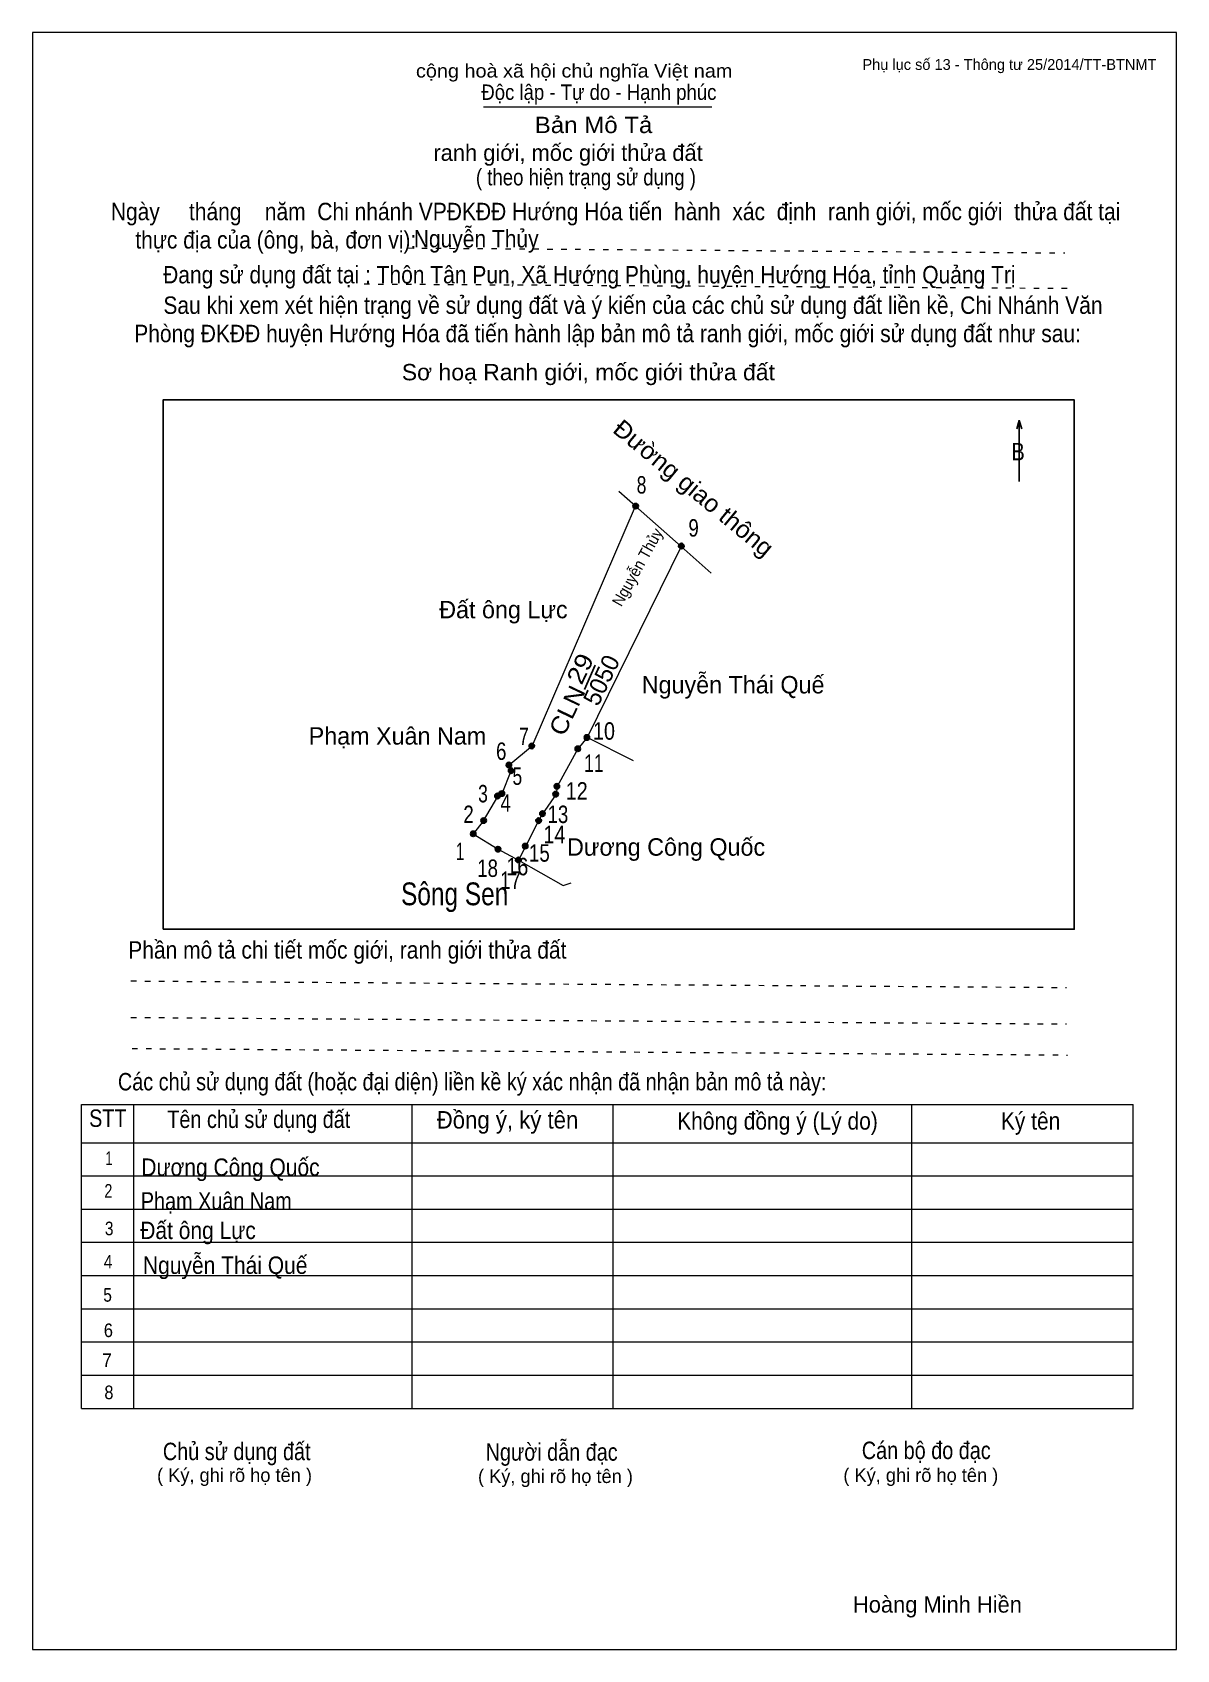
# Model space of a CAD drawing. Header units: centimetres. Extents: x 0 to 21, y 0 to 29.7.
import ezdxf
from ezdxf.enums import TextEntityAlignment as Align

# ---------------------------------------------------------------- set-up
doc = ezdxf.new("R2010")
doc.units = ezdxf.units.CM
doc.header["$LTSCALE"] = 0.13
doc.linetypes.add('DOTTED', pattern=[1.5, 0.3, -1.2])
for name, color, linetype, lineweight in [('1', 7, 'Continuous', 13), ('32', 7, 'Continuous', 25), ('33', 7, 'Continuous', 25), ('6', 7, 'Continuous', 13), ('62', 7, 'Continuous', 13)]:
    doc.layers.add(name, color=color, linetype=linetype, lineweight=lineweight)
for name, color, linetype in [('2', 7, 'Continuous'), ('34', 7, 'Continuous'), ('63', 7, 'Continuous')]:
    doc.layers.add(name, color=color, linetype=linetype)

msp = doc.modelspace()

# ---------------------------------------------------------------- hatches: boundary and pattern name
at = {"layer": '32'}
for points in [[(11.1214, 21.0002, 1), (11.0214, 21.0002, 1)], [(11.9604, 20.2666, 1), (11.8604, 20.2666, 1)], [(9.2145, 16.5952, 1), (9.1145, 16.5952, 1)], [(10.2269, 16.7505, 1), (10.1269, 16.7505, 1)], [(10.0601, 16.5432, 1), (9.9601, 16.5432, 1)], [(8.7957, 16.2451, 1), (8.6957, 16.2451, 1)], [(8.8352, 16.1408, 1), (8.7352, 16.1408, 1)], [(8.6659, 15.7213, 1), (8.5659, 15.7213, 1)], [(9.6532, 15.7101, 1), (9.5532, 15.7101, 1)], [(9.6769, 15.8543, 1), (9.5769, 15.8543, 1)], [(8.5849, 15.677, 1), (8.4849, 15.677, 1)], [(8.333, 15.2254, 1), (8.233, 15.2254, 1)], [(9.3415, 15.224, 1), (9.2415, 15.224, 1)], [(9.411, 15.3524, 1), (9.311, 15.3524, 1)], [(8.14, 14.9821, 1), (8.04, 14.9821, 1)], [(8.5954, 14.6998, 1), (8.4954, 14.6998, 1)], [(9.0948, 14.7567, 1), (8.9948, 14.7567, 1)], [(8.9688, 14.5002, 1), (8.8688, 14.5002, 1)]]:
    msp.add_hatch(color=256, dxfattribs=at).paths.add_polyline_path(points)

# ---------------------------------------------------------------- linework, layer by layer
at = {"layer": '1'}
msp.add_lwpolyline([(21, 0), (21, 29.7), (0, 29.7), (0, 0)], close=True, dxfattribs=at)
at = {"layer": '32'}
for centre in [(11.0714, 21.0002), (11.9104, 20.2666), (9.1645, 16.5952), (10.1769, 16.7505), (10.0101, 16.5432), (8.7457, 16.2451), (8.7852, 16.1408), (8.6159, 15.7213), (9.6032, 15.7101), (9.6269, 15.8543), (8.5349, 15.677), (8.283, 15.2254), (9.2915, 15.224), (9.361, 15.3524), (8.09, 14.9821), (8.5454, 14.6998), (9.0448, 14.7567), (8.9188, 14.5002)]:
    msp.add_circle(centre, 0.05, dxfattribs=at)
at = {"layer": '33'}
msp.add_line((10.13, 17.63), (10.33, 18.08), dxfattribs=at)
at = {"layer": '6'}
for p, q in [((9.17, 16.59), (11.07, 21)), ((11.91, 20.26), (10.18, 16.75)), ((12.46, 19.77), (11.91, 20.26)), ((9.17, 16.59), (8.75, 16.24)), ((10.01, 16.54), (9.63, 15.85)), ((8.62, 15.72), (8.79, 16.14)), ((8.75, 16.24), (8.79, 16.14)), ((9.63, 15.85), (9.61, 15.71)), ((8.28, 15.22), (8.54, 15.67)), ((8.62, 15.72), (8.54, 15.67)), ((9.61, 15.71), (9.36, 15.35)), ((8.28, 15.22), (8.09, 14.98)), ((9.29, 15.22), (9.05, 14.75)), ((9.36, 15.35), (9.29, 15.22)), ((9.05, 14.75), (8.92, 14.5))]:
    msp.add_line(p, q, dxfattribs=at)
for points in [[(11.91, 20.26), (11.07, 21), (10.76, 21.27)], [(11.03, 16.32), (10.18, 16.75), (10.01, 16.54)], [(8.09, 14.98), (8.55, 14.7), (8.92, 14.5)], [(8.92, 14.5), (9.74, 14.03), (9.89, 14.08)]]:
    msp.add_lwpolyline(points, dxfattribs=at)
at = {"layer": '62'}
for p, q in [((8.28, 28.33), (12.47, 28.33)), ((0.9, 10.01), (20.2, 10.01)), ((0.9, 4.43), (0.9, 10.01)), ((1.86, 4.43), (1.86, 10.01)), ((6.97, 4.43), (6.97, 9.99)), ((10.66, 4.43), (10.66, 9.99)), ((16.14, 4.43), (16.14, 10.01)), ((20.2, 4.43), (20.2, 10.01)), ((0.9, 9.31), (20.2, 9.31)), ((0.9, 8.7), (20.2, 8.7)), ((0.9, 8.09), (20.2, 8.09)), ((0.9, 7.48), (20.2, 7.48)), ((0.9, 6.87), (20.2, 6.87)), ((0.9, 6.26), (20.2, 6.26)), ((0.9, 5.65), (20.2, 5.65)), ((0.9, 5.04), (20.2, 5.04)), ((0.9, 4.43), (20.2, 4.43))]:
    msp.add_line(p, q, dxfattribs=at)
at = {"layer": '62', "linetype": 'DOTTED'}
for p, q in [((6.89, 25.74), (18.95, 25.65)), ((6.09, 25.08), (19.04, 25)), ((1.81, 12.28), (18.98, 12.16)), ((1.81, 11.61), (18.98, 11.49)), ((1.83, 11.04), (19, 10.92))]:
    msp.add_line(p, q, dxfattribs=at)
at = {"layer": '62', "lineweight": 25}
for p, q in [((18.11, 22.58), (18.11, 21.45)), ((18.11, 22.57), (18.07, 22.42)), ((18.11, 22.57), (18.16, 22.42))]:
    msp.add_line(p, q, dxfattribs=at)
msp.add_lwpolyline([(2.4, 13.23), (19.12, 13.23), (19.12, 22.95), (2.4, 22.95)], close=True, dxfattribs=at)

# ---------------------------------------------------------------- texts
at = {"layer": '2', "width": 0.95}
msp.add_text('Nguyễn Thủy', height=0.2093, rotation=60.852, dxfattribs=at).set_placement((11.1943, 19.829), align=Align.CENTER)
at = {"layer": '2', "width": 0.8}
msp.add_text('Sông Sen', height=0.4186, dxfattribs=at).set_placement((7.75, 13.67), align=Align.CENTER)
at = {"layer": '32'}
for s, width, p in [('8', 0.75, (11.18, 21.23)), ('9', 0.8, (12.135, 20.44)), ('7', 0.75, (9.02, 16.61)), ('10', 0.85, (10.49, 16.71)), ('6', 0.8, (8.605, 16.34)), ('11', 0.75, (10.305, 16.12)), ('5', 0.75, (8.9, 15.88)), ('3', 0.75, (8.27, 15.56)), ('12', 0.85, (9.99, 15.61)), ('2', 0.8, (8.005, 15.18)), ('4', 0.8, (8.685, 15.39)), ('13', 0.8, (9.645, 15.18)), ('14', 0.85, (9.58, 14.81)), ('1', 0.65, (7.85, 14.5)), ('15', 0.8, (9.305, 14.47)), ('18', 0.8, (8.355, 14.19)), ('17', 0.8, (8.775, 13.97)), ('16', 0.85, (8.9, 14.22))]:
    msp.add_text(s, height=0.32, dxfattribs=dict(at, width=width)).set_placement(p, align=Align.CENTER)
at = {"layer": '33'}
for s, rotation, width, p in [('Đường giao thông', 320.389, 1.05, (12.033, 21.2089)), ('29', 64.47, 1.15, (10.1975, 17.946))]:
    msp.add_text(s, height=0.32, rotation=rotation, dxfattribs=dict(at, width=width)).set_placement(p, align=Align.CENTER)
for s, p in [('Đất ông Lực', (8.645, 18.94)), ('Nguyễn Thái Quế', (12.86, 17.56)), ('Phạm Xuân Nam', (6.7, 16.62)), ('Dương Công Quốc', (11.63, 14.58))]:
    msp.add_text(s, height=0.32, dxfattribs=at).set_placement(p, align=Align.CENTER)
msp.add_text('5050', height=0.32, rotation=64.47, dxfattribs=at).set_placement((10.5883, 17.736), align=Align.CENTER)
at = {"layer": '33', "width": 1.1}
msp.add_text('CLN', height=0.32, rotation=64.47, dxfattribs=at).set_placement((10.1617, 17.6021), align=Align.RIGHT)
at = {"layer": '34'}
for s, width, p in [('Nguyễn Thủy', 0.9, (7, 25.75)), ('Dương Công Quốc', 0.9, (2, 8.7)), ('Phạm Xuân Nam', 0.85, (1.99, 8.08)), ('Đất ông Lực', 0.9, (1.98, 7.54)), ('Nguyễn Thái Quế', 0.9, (2.03, 6.9))]:
    msp.add_text(s, height=0.32, dxfattribs=dict(at, width=width)).set_placement(p)
at = {"layer": '62'}
for s, height, width, p in [('cộng hoà xã hội chủ nghĩa Việt nam', 0.2474, 1.1, (7.04, 28.87)), ('Độc lập - Tự do - Hạnh phúc', 0.2828, 0.9, (8.24, 28.46)), ('Bản Mô Tả', 0.3, 1.1, (9.22, 27.85)), ('( theo hiện trạng sử dụng )', 0.3, 0.85, (8.14, 26.89)), ('Ngày     tháng    năm  Chi nhánh VPĐKĐĐ Hướng Hóa tiến  hành  xác  định  ranh giới, mốc giới  thửa đất tại ', 0.32, 0.9, (1.44, 26.25)), ('thực địa của (ông, bà, đơn vị): ', 0.32, 0.9, (1.89, 25.73)), ('Đang sử dụng đất tại : Thôn Tân Pun, Xã Hướng Phùng, huyện Hướng Hóa, tỉnh Quảng Trị', 0.32, 0.9, (2.4, 25.09)), ('     Sau khi xem xét hiện trạng về sử dụng đất và ý kiến của các chủ sử dụng đất liền kề, Chi Nhánh Văn ', 0.32, 0.9, (1.87, 24.53)), ('Phòng ĐKĐĐ huyện Hướng Hóa đã tiến hành lập bản mô tả ranh giới, mốc giới sử dụng đất như sau:', 0.32, 0.9, (1.87, 24.01)), ('Sơ hoạ Ranh giới, mốc giới thửa đất', 0.3, 1.05, (6.78, 23.31)), ('B', 0.32, 0.85, (17.97, 21.84)), ('Phần mô tả chi tiết mốc giới, ranh giới thửa đất ', 0.32, 0.9, (1.76, 12.69)), ('Các chủ sử dụng đất (hoặc đại diện) liền kề ký xác nhận đã nhận bản mô tả này:', 0.32, 0.85, (1.57, 10.27))]:
    msp.add_text(s, height=height, dxfattribs=dict(at, width=width)).set_placement(p)
msp.add_text('ranh giới, mốc giới thửa đất', height=0.3, dxfattribs=at).set_placement((7.36, 27.34))
for s, height, width, p in [('STT', 0.32, 0.85, (1.385, 9.6)), ('Tên chủ sử dụng đất', 0.32, 0.85, (4.155, 9.58)), ('Đồng ý, ký tên', 0.32, 0.95, (8.72, 9.57)), ('Không đồng ý (Lý do)', 0.32, 0.9, (13.675, 9.55)), ('Ký tên', 0.32, 0.9, (18.32, 9.55)), ('1', 0.25, 0.7, (1.405, 8.9)), ('2', 0.25, 0.8, (1.395, 8.3)), ('3', 0.25, 0.85, (1.41, 7.61)), ('4', 0.25, 0.85, (1.39, 7)), ('5', 0.25, 0.85, (1.38, 6.39)), ('6', 0.25, 0.9, (1.395, 5.74)), ('7', 0.25, 0.95, (1.37, 5.19)), ('8', 0.25, 0.9, (1.405, 4.6)), ('Người dẫn đạc', 0.32, 0.85, (9.53, 3.47)), ('Chủ sử dụng đất', 0.32, 0.85, (3.75, 3.48)), ('Cán bộ đo đạc', 0.32, 0.85, (16.405, 3.5))]:
    msp.add_text(s, height=height, dxfattribs=dict(at, width=width)).set_placement(p, align=Align.CENTER)
for p in [(3.71, 3.08), (9.6, 3.06), (16.305, 3.08)]:
    msp.add_text('( Ký, ghi rõ họ tên )', height=0.25, dxfattribs=at).set_placement(p, align=Align.CENTER)
at = {"layer": '63'}
msp.add_text('Phụ lục số 13 - Thông tư 25/2014/TT-BTNMT', height=0.2, dxfattribs=at).set_placement((20.63, 29.01), align=Align.RIGHT)
msp.add_text('Hoàng Minh Hiền', height=0.3, dxfattribs=at).set_placement((16.61, 0.68), align=Align.CENTER)

doc.saveas('drawing.dxf')
